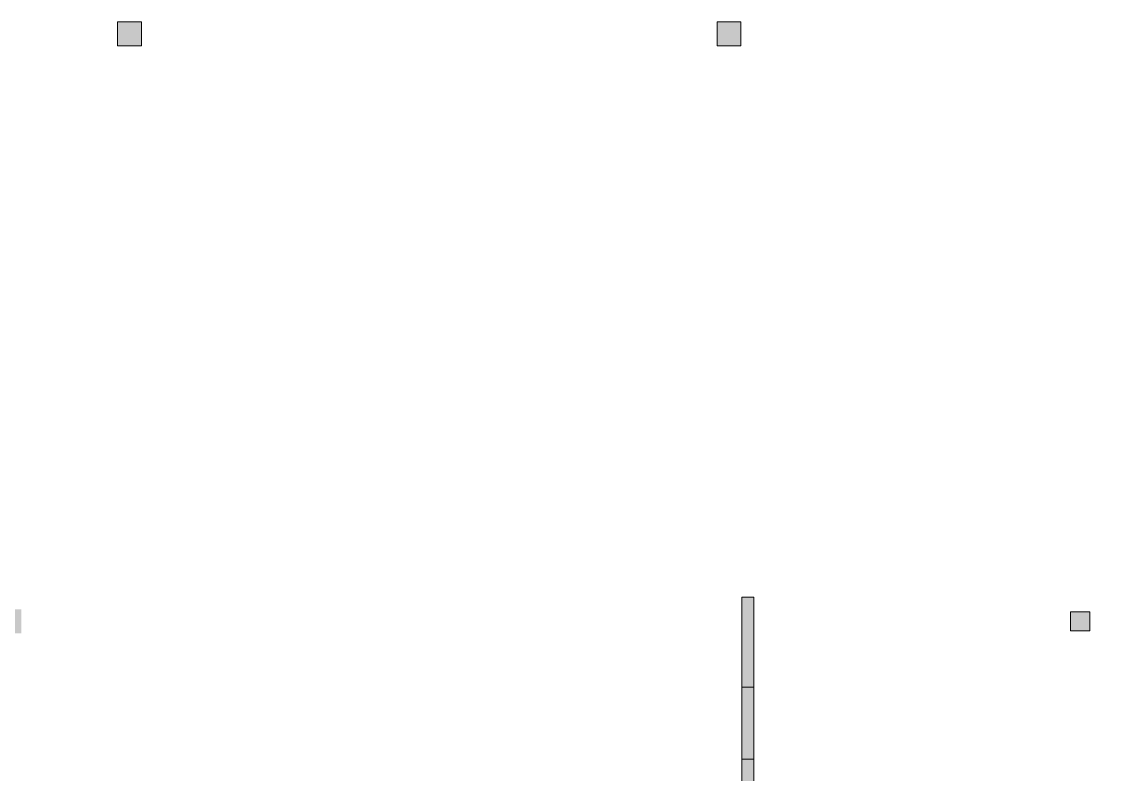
# Model space of a CAD drawing. Header units: inches. Extents: x -139469 to 69789, y -72919 to 35471.
# Drawn here: x 46311 to 69121, y 19784 to 35471 of the extents above; entities that cross this region are included whole.
import ezdxf

# ---------------------------------------------------------------- set-up
doc = ezdxf.new("R2010")
doc.units = ezdxf.units.IN
doc.header["$LTSCALE"] = 525
doc.header["$MEASUREMENT"] = 0
doc.linetypes.add('AUSGEZOGEN', pattern=[0])
doc.layers.add('Grundebene', color=7, linetype='Continuous')

msp = doc.modelspace()

# ---------------------------------------------------------------- hatches: boundary and pattern name
at = {"layer": 'Grundebene', "true_color": 0x000000, "transparency": 33554687}
h = msp.add_hatch(color=18, dxfattribs=at)
h.paths.add_polyline_path([(48801, 34971), (48301, 34971), (48301, 35471), (48801, 35471)], flags=0)
h.paths.add_polyline_path([(45801, 23221), (46301, 23221), (46301, 22721), (45801, 22721)], flags=0)
h.paths.add_polyline_path([(36301, 35471), (36301, 34971), (35801, 34971), (35801, 35471)], flags=0)
h.paths.add_polyline_path([(61301, 34971), (60801, 34971), (60801, 35471), (61301, 35471)], flags=0)
h.paths.add_polyline_path([(35801, 23221), (36301, 23221), (36301, 22721), (35801, 22721)], flags=0)
h.paths.add_polyline_path([(68571, 23171), (68171, 23171), (68171, 22771), (68571, 22771)], flags=0)
h.paths.add_polyline_path([(23801, 35471), (23801, 34971), (23301, 34971), (23301, 35471)], flags=0)
h.paths.add_polyline_path([(69121, 18071), (68721, 18071), (68721, 17671), (69121, 17671)], flags=0)
h.paths.add_polyline_path([(23301, 23221), (23801, 23221), (23801, 22721), (23301, 22721)], flags=0)
h.paths.add_polyline_path([(11301, 35471), (11301, 34971), (10801, 34971), (10801, 35471)], flags=0)
h.paths.add_polyline_path([(-1199, 35471), (-1199, 34971), (-1699, 34971), (-1699, 35471)], flags=0)
h.paths.add_polyline_path([(-13699, 35471), (-13699, 34971), (-14199, 34971), (-14199, 35471)], flags=0)
h.paths.add_polyline_path([(-26199, 35471), (-26199, 34971), (-26699, 34971), (-26699, 35471)], flags=0)
h.paths.add_polyline_path([(-38699, 35471), (-38699, 34971), (-39199, 34971), (-39199, 35471)], flags=0)
h.paths.add_polyline_path([(-51199, 35471), (-51199, 34971), (-51699, 34971), (-51699, 35471)], flags=0)
h.paths.add_polyline_path([(-63699, 35471), (-63699, 34971), (-64199, 34971), (-64199, 35471)], flags=0)
h.paths.add_polyline_path([(-76199, 35471), (-76199, 34971), (-76699, 34971), (-76699, 35471)], flags=0)
h.paths.add_polyline_path([(-88699, 35471), (-88699, 34971), (-89199, 34971), (-89199, 35471)], flags=0)
h.paths.add_polyline_path([(-101199, 35471), (-101199, 34971), (-101699, 34971), (-101699, 35471)], flags=0)
h.paths.add_polyline_path([(-101699, 23221), (-101199, 23221), (-101199, 22721), (-101699, 22721)], flags=0)
h.paths.add_polyline_path([(-113699, 35471), (-113699, 34971), (-114199, 34971), (-114199, 35471)], flags=0)
h.paths.add_polyline_path([(-114199, 23221), (-113699, 23221), (-113699, 22721), (-114199, 22721)], flags=0)
h.paths.add_polyline_path([(-124199, 23221), (-123699, 23221), (-123699, 22721), (-124199, 22721)], flags=0)
h.paths.add_polyline_path([(-126199, 35471), (-126199, 34971), (-126699, 34971), (-126699, 35471)], flags=0)
h.paths.add_polyline_path([(-138699, 35471), (-138699, 34971), (-139199, 34971), (-139199, 35471)], flags=0)
for points in [[(61571, 21596), (61571, 23471), (61321, 23471), (61321, 21596)], [(61321, 21596), (61321, 20096), (61571, 20096), (61571, 21596)], [(61321, 20096), (61571, 20096), (61571, 18221), (61351, 18221), (61321, 18221)]]:
    msp.add_hatch(color=18, dxfattribs=at).paths.add_polyline_path(points, flags=0)

# ---------------------------------------------------------------- linework, layer by layer
at = {"layer": 'Grundebene', "color": 18, "linetype": 'AUSGEZOGEN', "lineweight": 13, "true_color": 0x000000}
for p, q in [((48301, 35471), (48801, 35471)), ((48301, 34971), (48301, 35471)), ((48801, 35471), (48801, 34971)), ((60801, 35471), (61301, 35471)), ((60801, 34971), (60801, 35471)), ((61301, 35471), (61301, 34971)), ((48801, 34971), (48301, 34971)), ((61301, 34971), (60801, 34971)), ((61571, 23471), (61321, 23471)), ((61321, 23471), (61321, 21596)), ((61571, 21596), (61571, 23471)), ((68571, 23171), (68171, 23171)), ((68171, 23171), (68171, 22771)), ((68571, 22771), (68571, 23171)), ((68171, 22771), (68571, 22771)), ((61321, 21596), (61571, 21596)), ((61321, 21596), (61321, 20096)), ((61571, 21596), (61571, 20096)), ((61321, 20096), (61571, 20096)), ((61321, 20096), (61321, 18221)), ((61571, 18221), (61571, 20096))]:
    msp.add_line(p, q, dxfattribs=at)

doc.saveas('drawing.dxf')
